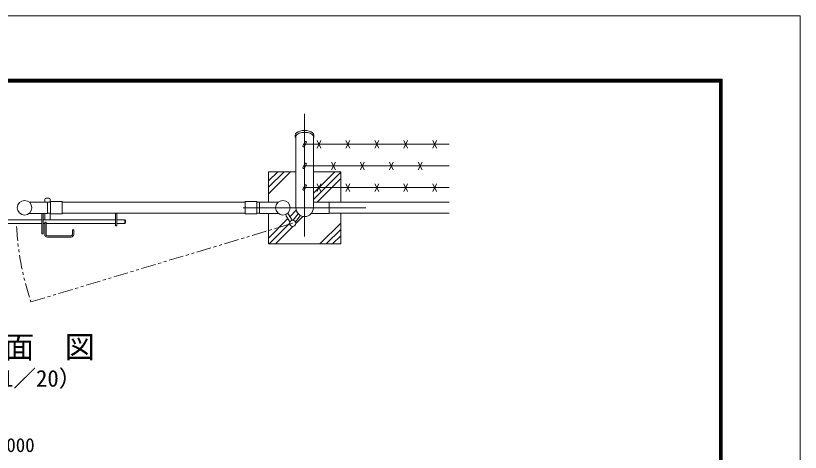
# Model space of a CAD drawing. Units: millimetres, scale not verified. Extents: x -4200 to 4200, y -2970 to 2970.
# Drawn here: x 1484 to 4200, y 1458 to 2970 of the extents above; entities that cross this region are included whole.
import ezdxf
from ezdxf.enums import TextEntityAlignment as Align

# ---------------------------------------------------------------- set-up
doc = ezdxf.new("R2010")
doc.units = ezdxf.units.MM
doc.header["$LTSCALE"] = 20
doc.linetypes.add('USER1', pattern=[50.8, 31.75, -6.35, 6.35, -6.35])
doc.linetypes.add('USER3', pattern=[5, 2.5, -0.5, 0.5, -0.5, 0.5, -0.5])
for name, color, linetype, lineweight in [('0-1_D-TTL', 7, 'Continuous', 9), ('0-2_D-TTL-TXT', 7, 'Continuous', 18), ('0-3_D-BMK', 2, 'USER1', 13), ('0-4_D-STR1', 1, 'Continuous', 18), ('0-5_D-STR3', 3, 'Continuous', 13), ('0-6_D-STR-DIM', 7, 'Continuous', 9), ('0-8_D-STR4', 7, 'Continuous', 9), ('0-A_D-DCR-HCH', 7, 'Continuous', 9)]:
    doc.layers.add(name, color=color, linetype=linetype, lineweight=lineweight)
doc.styles.add('ＭＳ ゴシック', font='')
doc.styles.get('ＭＳ ゴシック').set_extended_font_data('MS Gothic')

msp = doc.modelspace()

# ---------------------------------------------------------------- linework, layer by layer
at = {"layer": '0-1_D-TTL', "color": 2, "lineweight": 18}
msp.add_lwpolyline([(-4200, 2970), (4200, 2970), (4200, -2970), (-4200, -2970)], close=True, dxfattribs=at)
at = {"layer": '0-1_D-TTL'}
for points in [[(-3930, 2750), (3930, 2750), (3930, -2750), (-3930, -2750)], [(-3927.5, 2747.5), (3927.5, 2747.5), (3927.5, -2747.5), (-3927.5, -2747.5)], [(-3925, 2745), (3925, 2745), (3925, -2745), (-3925, -2745)], [(-3922.5, 2742.5), (3922.5, 2742.5), (3922.5, -2742.5), (-3922.5, -2742.5)], [(-3920, 2740), (3920, 2740), (3920, -2740), (-3920, -2740)]]:
    msp.add_lwpolyline(points, close=True, dxfattribs=at)
at = {"layer": '0-3_D-BMK'}
for p, q in [((2484.22, 2629.8), (2484.22, 2205.53)), ((2272.08, 2304.85), (2696.35, 2304.85))]:
    msp.add_line(p, q, dxfattribs=at)
at = {"layer": '0-3_D-BMK', "linetype": 'USER3'}
msp.add_line((1537.16, 1978.89), (2442.6, 2251.33), dxfattribs=at)
msp.add_arc((2446.32, 2287.65), 960.15, 182.81239, 198.75827, dxfattribs=at)
at = {"layer": '0-4_D-STR1'}
for p, q in [((2452.12, 2549.85), (2452.12, 2556.78)), ((2453.97, 2555.22), (2453.97, 2304.85)), ((2514.47, 2555.22), (2514.47, 2304.85)), ((2516.32, 2549.85), (2516.32, 2556.78)), ((1594.82, 2323.85), (1604.87, 2323.85)), ((1644.87, 2323.85), (2279.07, 2323.85)), ((2319.07, 2323.85), (2329.02, 2323.85)), ((2569.22, 2323.85), (2984.22, 2323.85)), ((1594.82, 2285.85), (1604.87, 2285.85)), ((1644.87, 2285.85), (2279.07, 2285.85)), ((2319.07, 2285.85), (2329.02, 2285.85)), ((2569.22, 2285.85), (2984.22, 2285.85))]:
    msp.add_line(p, q, dxfattribs=at)
for centre in [(1514.86, 2304.85), (2409.07, 2304.85)]:
    msp.add_circle(centre, 25.4, dxfattribs=at)
msp.add_arc((2484.22, 2304.85), 30.25, 180, 0, dxfattribs=at)
for centre, start_param, end_param in [((2484.22, 2549.85), 5.9420265, 9.7659367), ((2484.22, 2556.78), 6.2831853, 9.424778)]:
    msp.add_ellipse(centre, major_axis=(32.1, 0), ratio=0.5, start_param=start_param, end_param=end_param, dxfattribs=at)
at = {"layer": '0-5_D-STR3'}
for p, q in [((2484.65, 2532.88), (2478.7, 2520.12)), ((2490.09, 2530.35), (2484.14, 2517.59)), ((2527.51, 2511.44), (2540.92, 2538.27)), ((2527.51, 2538.27), (2540.92, 2511.44)), ((2627.51, 2511.44), (2640.92, 2538.27)), ((2627.51, 2538.27), (2640.92, 2511.44)), ((2727.51, 2511.44), (2740.92, 2538.27)), ((2727.51, 2538.27), (2740.92, 2511.44)), ((2827.51, 2511.44), (2840.92, 2538.27)), ((2827.51, 2538.27), (2840.92, 2511.44)), ((2927.51, 2511.44), (2940.92, 2538.27)), ((2927.51, 2538.27), (2940.92, 2511.44)), ((2984.22, 2524.85), (2487.53, 2524.85)), ((2484.65, 2457.88), (2478.7, 2445.12)), ((2490.09, 2455.35), (2484.14, 2442.59)), ((2984.22, 2449.85), (2487.53, 2449.85)), ((2577.51, 2436.44), (2590.92, 2463.27)), ((2577.51, 2463.27), (2590.92, 2436.44)), ((2677.51, 2436.44), (2690.92, 2463.27)), ((2677.51, 2463.27), (2690.92, 2436.44)), ((2777.51, 2436.44), (2790.92, 2463.27)), ((2777.51, 2463.27), (2790.92, 2436.44)), ((2877.51, 2436.44), (2890.92, 2463.27)), ((2877.51, 2463.27), (2890.92, 2436.44)), ((2484.65, 2382.88), (2478.7, 2370.12)), ((2490.09, 2380.35), (2484.14, 2367.59)), ((2984.22, 2374.85), (2487.53, 2374.85)), ((2527.51, 2361.44), (2540.92, 2388.27)), ((2527.51, 2388.27), (2540.92, 2361.44)), ((2627.51, 2361.44), (2640.92, 2388.27)), ((2627.51, 2388.27), (2640.92, 2361.44)), ((2727.51, 2361.44), (2740.92, 2388.27)), ((2727.51, 2388.27), (2740.92, 2361.44)), ((2827.51, 2361.44), (2840.92, 2388.27)), ((2827.51, 2388.27), (2840.92, 2361.44)), ((2927.51, 2361.44), (2940.92, 2388.27)), ((2927.51, 2388.27), (2940.92, 2361.44)), ((1589.92, 2338.65), (1598.92, 2338.65)), ((1530.9, 2324.55), (1594.82, 2324.55)), ((1584.92, 2333.65), (1584.92, 2324.55)), ((1594.82, 2324.55), (1594.82, 2285.15)), ((1603.92, 2333.65), (1603.92, 2323.85)), ((1604.87, 2326.15), (1644.87, 2326.15)), ((1604.87, 2283.55), (1604.87, 2326.15)), ((1644.87, 2283.55), (1644.87, 2326.15)), ((2279.07, 2326.15), (2319.07, 2326.15)), ((2279.07, 2283.55), (2279.07, 2326.15)), ((2319.07, 2283.55), (2319.07, 2326.15)), ((2393.03, 2324.55), (2328.62, 2324.55)), ((2328.62, 2324.55), (2328.62, 2285.15)), ((1530.9, 2285.15), (1594.82, 2285.15)), ((1578.92, 2285.15), (1578.92, 2214.65)), ((1584.92, 2285.15), (1584.92, 2263.65)), ((1603.92, 2285.85), (1603.92, 2263.65)), ((1604.87, 2283.55), (1644.87, 2283.55)), ((1829.92, 2285.85), (1829.92, 2242.15)), ((1834.42, 2285.85), (1834.42, 2242.15)), ((2279.07, 2283.55), (2319.07, 2283.55)), ((2393.03, 2285.15), (2328.62, 2285.15)), ((2427.88, 2283.85), (2441.69, 2262.09)), ((2444.53, 2261.96), (2461.95, 2284.37)), ((2569.22, 2285.15), (2507.17, 2285.15)), ((1393.62, 2263.65), (1574.42, 2263.65)), ((1578.92, 2263.65), (1829.92, 2263.65)), ((1584.92, 2255.65), (1584.92, 2212.65)), ((1584.92, 2255.65), (1589.42, 2255.65)), ((1589.42, 2255.65), (1589.42, 2212.65)), ((1834.42, 2263.65), (1861.42, 2263.65)), ((1861.42, 2263.65), (1861.42, 2250.65)), ((1864.42, 2260.65), (1864.42, 2253.65)), ((2419.43, 2278.49), (2433.25, 2256.73)), ((2452.42, 2255.82), (2469.85, 2278.23)), ((1393.62, 2250.65), (1574.42, 2250.65)), ((1578.92, 2250.65), (1584.92, 2250.65)), ((1589.42, 2250.65), (1829.92, 2250.65)), ((1680.42, 2228.65), (1680.42, 2212.65)), ((1680.42, 2228.65), (1684.92, 2228.65)), ((1684.92, 2228.65), (1684.92, 2212.65)), ((1829.92, 2242.15), (1834.42, 2242.15)), ((1834.42, 2250.65), (1861.42, 2250.65)), ((1593.92, 2208.15), (1675.92, 2208.15)), ((1593.92, 2203.65), (1675.92, 2203.65))]:
    msp.add_line(p, q, dxfattribs=at)
for points in [[(2569.22, 2285.15), (2569.22, 2324.55), (2514.47, 2324.55)], [(1574.42, 2285.15), (1574.42, 2214.65), (1578.92, 2214.65)]]:
    msp.add_lwpolyline(points, dxfattribs=at)
msp.add_circle((2442.6, 2251.33), 10.8, dxfattribs=at)
for centre, radius, start, end in [((2487.37, 2531.62), 3, 334.99524, 154.99707), ((2481.42, 2518.85), 3, 154.99707, 334.99524), ((2481.42, 2443.85), 3, 154.99707, 334.99524), ((2487.37, 2456.62), 3, 334.99524, 154.99707), ((2481.42, 2368.85), 3, 154.99707, 334.99524), ((2487.37, 2381.62), 3, 334.99524, 154.99707), ((1589.92, 2333.65), 5, 90, 180), ((1598.92, 2333.65), 5, 0, 90), ((1861.42, 2260.65), 3, 0, 90), ((1861.42, 2253.65), 3, 270, 0), ((1593.92, 2212.65), 9, 180, 270), ((1593.92, 2212.65), 4.5, 180, 270), ((1675.92, 2212.65), 4.5, 270, 0), ((1675.92, 2212.65), 9, 270, 0)]:
    msp.add_arc(centre, radius, start, end, dxfattribs=at)
at = {"layer": '0-8_D-STR4'}
for p, q in [((2359.22, 2429.85), (2359.22, 2324.55)), ((2453.97, 2429.85), (2359.22, 2429.85))]:
    msp.add_line(p, q, dxfattribs=at)
for points in [[(2609.22, 2323.85), (2609.22, 2429.85), (2514.47, 2429.85)], [(2359.22, 2285.15), (2359.22, 2179.85), (2609.22, 2179.85), (2609.22, 2285.85)]]:
    msp.add_lwpolyline(points, dxfattribs=at)
at = {"layer": '0-A_D-DCR-HCH'}
for p, q in [((2359.22, 2353.63), (2435.43, 2429.85)), ((2359.22, 2375.73), (2413.34, 2429.85)), ((2359.22, 2397.83), (2391.24, 2429.85)), ((2514.47, 2355.25), (2589.07, 2429.85)), ((2514.47, 2333.16), (2609.22, 2427.91)), ((2527.96, 2324.55), (2609.22, 2405.81)), ((2433.77, 2274.56), (2455.27, 2296.06)), ((2359.22, 2200), (2426.53, 2267.31)), ((2453.3, 2249.9), (2478.55, 2275.14)), ((2361.16, 2179.85), (2431.83, 2250.52)), ((2383.26, 2179.85), (2444.03, 2240.63)), ((2536.89, 2179.85), (2609.22, 2252.18)), ((2558.99, 2179.85), (2609.22, 2230.08)), ((2581.08, 2179.85), (2609.22, 2207.99))]:
    msp.add_line(p, q, dxfattribs=at)

# ---------------------------------------------------------------- texts
at = {"layer": '0-2_D-TTL-TXT', "style": 'ＭＳ ゴシック'}
for s, height, p in [('平\u3000面\u3000図', 76.98, (1233.64, 1761.33)), ('（S=1／20）', 57.77, (1279.12, 1668.13))]:
    msp.add_text(s, height=height, dxfattribs=at).set_placement(p, align=Align.BOTTOM_LEFT)
at = {"layer": '0-6_D-STR-DIM', "style": 'ＭＳ ゴシック'}
msp.add_text('2000', height=48.09, dxfattribs=at).set_placement((1418.97, 1444.78), align=Align.BOTTOM_LEFT)

doc.saveas('drawing.dxf')
